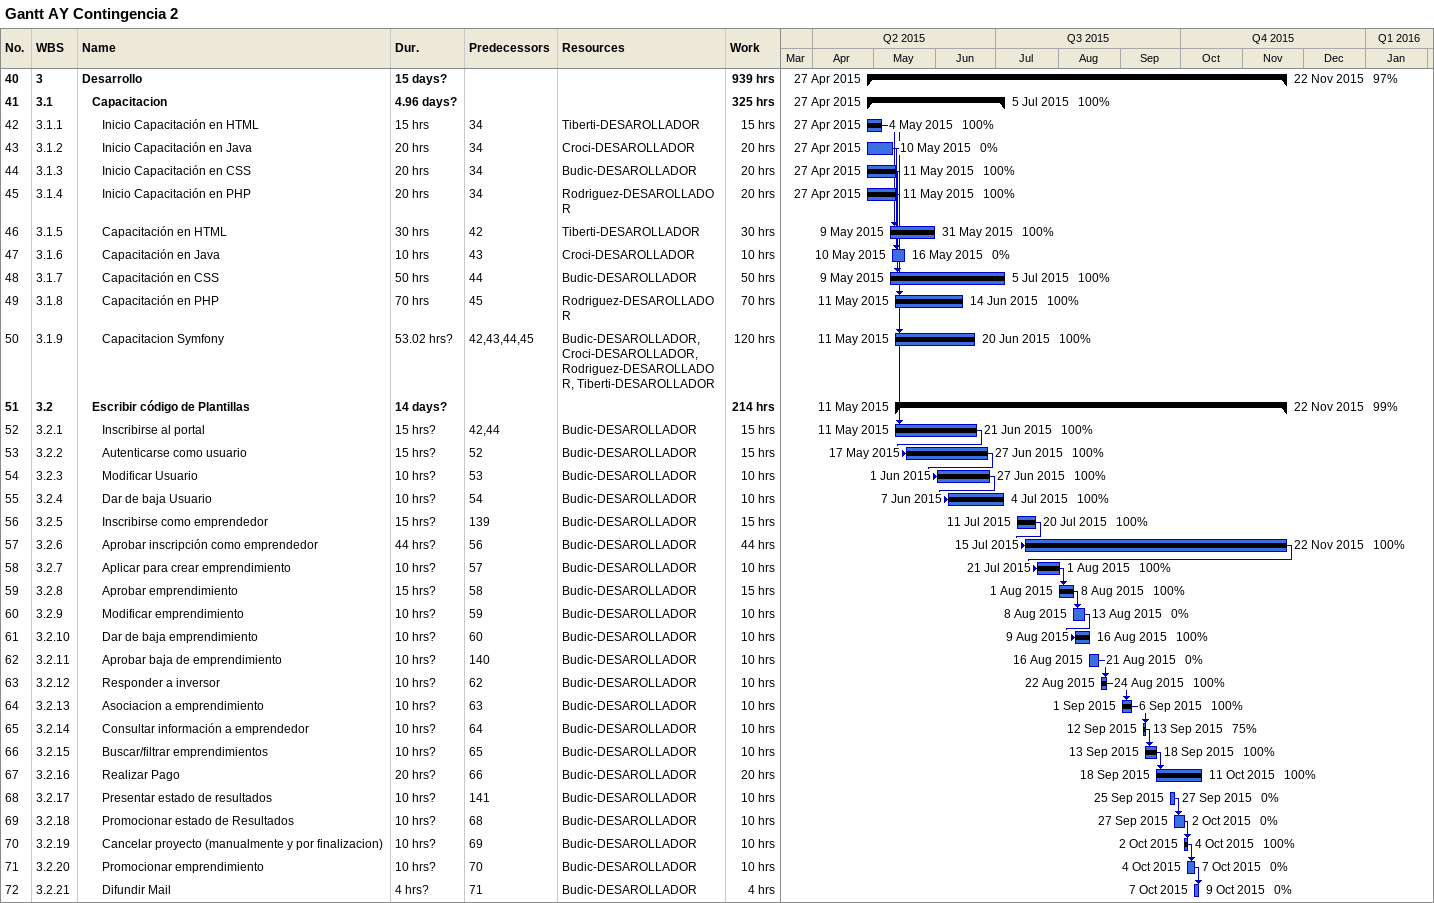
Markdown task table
Gantt AY Contingencia 2

| ID | WBS | Task | Duration | Start | Finish | Predecessors | Resources | % complete | Work (h) |
|---|---|---|---|---|---|---|---|---|---|
| 40 | 3 | **Desarrollo** | 15d? | 2015-04-27 | 2015-11-22 |  |  | 97 | 939 |
| 41 | 3.1 | **Capacitacion** | 4.96d? | 2015-04-27 | 2015-07-05 |  |  | 100 | 325 |
| 42 | 3.1.1 | Inicio Capacitación en HTML | 15h | 2015-04-27 | 2015-05-04 | 34 | Tiberti-DESAROLLADOR | 100 | 15 |
| 43 | 3.1.2 | Inicio Capacitación en Java | 20h | 2015-04-27 | 2015-05-10 | 34 | Croci-DESAROLLADOR | 0 | 20 |
| 44 | 3.1.3 | Inicio Capacitación en CSS | 20h | 2015-04-27 | 2015-05-11 | 34 | Budic-DESAROLLADOR | 100 | 20 |
| 45 | 3.1.4 | Inicio Capacitación en PHP | 20h | 2015-04-27 | 2015-05-11 | 34 | Rodriguez-DESAROLLADOR | 100 | 20 |
| 46 | 3.1.5 | Capacitación en HTML | 30h | 2015-05-09 | 2015-05-31 | 42 | Tiberti-DESAROLLADOR | 100 | 30 |
| 47 | 3.1.6 | Capacitación en Java | 10h | 2015-05-10 | 2015-05-16 | 43 | Croci-DESAROLLADOR | 0 | 10 |
| 48 | 3.1.7 | Capacitación en CSS | 50h | 2015-05-09 | 2015-07-05 | 44 | Budic-DESAROLLADOR | 100 | 50 |
| 49 | 3.1.8 | Capacitación en PHP | 70h | 2015-05-11 | 2015-06-14 | 45 | Rodriguez-DESAROLLADOR | 100 | 70 |
| 50 | 3.1.9 | Capacitacion Symfony | 53.02h? | 2015-05-11 | 2015-06-20 | 42, 43, 44, 45 | Budic-DESAROLLADOR, Croci-DESAROLLADOR, Rodriguez-DESAROLLADOR, Tiberti-DESAROLLADOR | 100 | 120 |
| 51 | 3.2 | **Escribir código de Plantillas** | 14d? | 2015-05-11 | 2015-11-22 |  |  | 99 | 214 |
| 52 | 3.2.1 | Inscribirse al portal | 15h? | 2015-05-11 | 2015-06-21 | 42, 44 | Budic-DESAROLLADOR | 100 | 15 |
| 53 | 3.2.2 | Autenticarse como usuario | 15h? | 2015-05-17 | 2015-06-27 | 52 | Budic-DESAROLLADOR | 100 | 15 |
| 54 | 3.2.3 | Modificar Usuario | 10h? | 2015-06-01 | 2015-06-27 | 53 | Budic-DESAROLLADOR | 100 | 10 |
| 55 | 3.2.4 | Dar de baja Usuario | 10h? | 2015-06-07 | 2015-07-04 | 54 | Budic-DESAROLLADOR | 100 | 10 |
| 56 | 3.2.5 | Inscribirse como emprendedor | 15h? | 2015-07-11 | 2015-07-20 | 139 | Budic-DESAROLLADOR | 100 | 15 |
| 57 | 3.2.6 | Aprobar inscripción como emprendedor | 44h? | 2015-07-15 | 2015-11-22 | 56 | Budic-DESAROLLADOR | 100 | 44 |
| 58 | 3.2.7 | Aplicar para crear emprendimiento | 10h? | 2015-07-21 | 2015-08-01 | 57 | Budic-DESAROLLADOR | 100 | 10 |
| 59 | 3.2.8 | Aprobar emprendimiento | 15h? | 2015-08-01 | 2015-08-08 | 58 | Budic-DESAROLLADOR | 100 | 15 |
| 60 | 3.2.9 | Modificar emprendimiento | 10h? | 2015-08-08 | 2015-08-13 | 59 | Budic-DESAROLLADOR | 0 | 10 |
| 61 | 3.2.10 | Dar de baja emprendimiento | 10h? | 2015-08-09 | 2015-08-16 | 60 | Budic-DESAROLLADOR | 100 | 10 |
| 62 | 3.2.11 | Aprobar baja de emprendimiento | 10h? | 2015-08-16 | 2015-08-21 | 140 | Budic-DESAROLLADOR | 0 | 10 |
| 63 | 3.2.12 | Responder a inversor | 10h? | 2015-08-22 | 2015-08-24 | 62 | Budic-DESAROLLADOR | 100 | 10 |
| 64 | 3.2.13 | Asociacion a emprendimiento | 10h? | 2015-09-01 | 2015-09-06 | 63 | Budic-DESAROLLADOR | 100 | 10 |
| 65 | 3.2.14 | Consultar información a emprendedor | 10h? | 2015-09-12 | 2015-09-13 | 64 | Budic-DESAROLLADOR | 75 | 10 |
| 66 | 3.2.15 | Buscar/filtrar emprendimientos | 10h? | 2015-09-13 | 2015-09-18 | 65 | Budic-DESAROLLADOR | 100 | 10 |
| 67 | 3.2.16 | Realizar Pago | 20h? | 2015-09-18 | 2015-10-11 | 66 | Budic-DESAROLLADOR | 100 | 20 |
| 68 | 3.2.17 | Presentar estado de resultados | 10h? | 2015-09-25 | 2015-09-27 | 141 | Budic-DESAROLLADOR | 0 | 10 |
| 69 | 3.2.18 | Promocionar estado de Resultados | 10h? | 2015-09-27 | 2015-10-02 | 68 | Budic-DESAROLLADOR | 0 | 10 |
| 70 | 3.2.19 | Cancelar proyecto (manualmente y por finalizacion) | 10h? | 2015-10-02 | 2015-10-04 | 69 | Budic-DESAROLLADOR | 100 | 10 |
| 71 | 3.2.20 | Promocionar emprendimiento | 10h? | 2015-10-04 | 2015-10-07 | 70 | Budic-DESAROLLADOR | 0 | 10 |
| 72 | 3.2.21 | Difundir Mail | 4h? | 2015-10-07 | 2015-10-09 | 71 | Budic-DESAROLLADOR | 0 | 4 |
